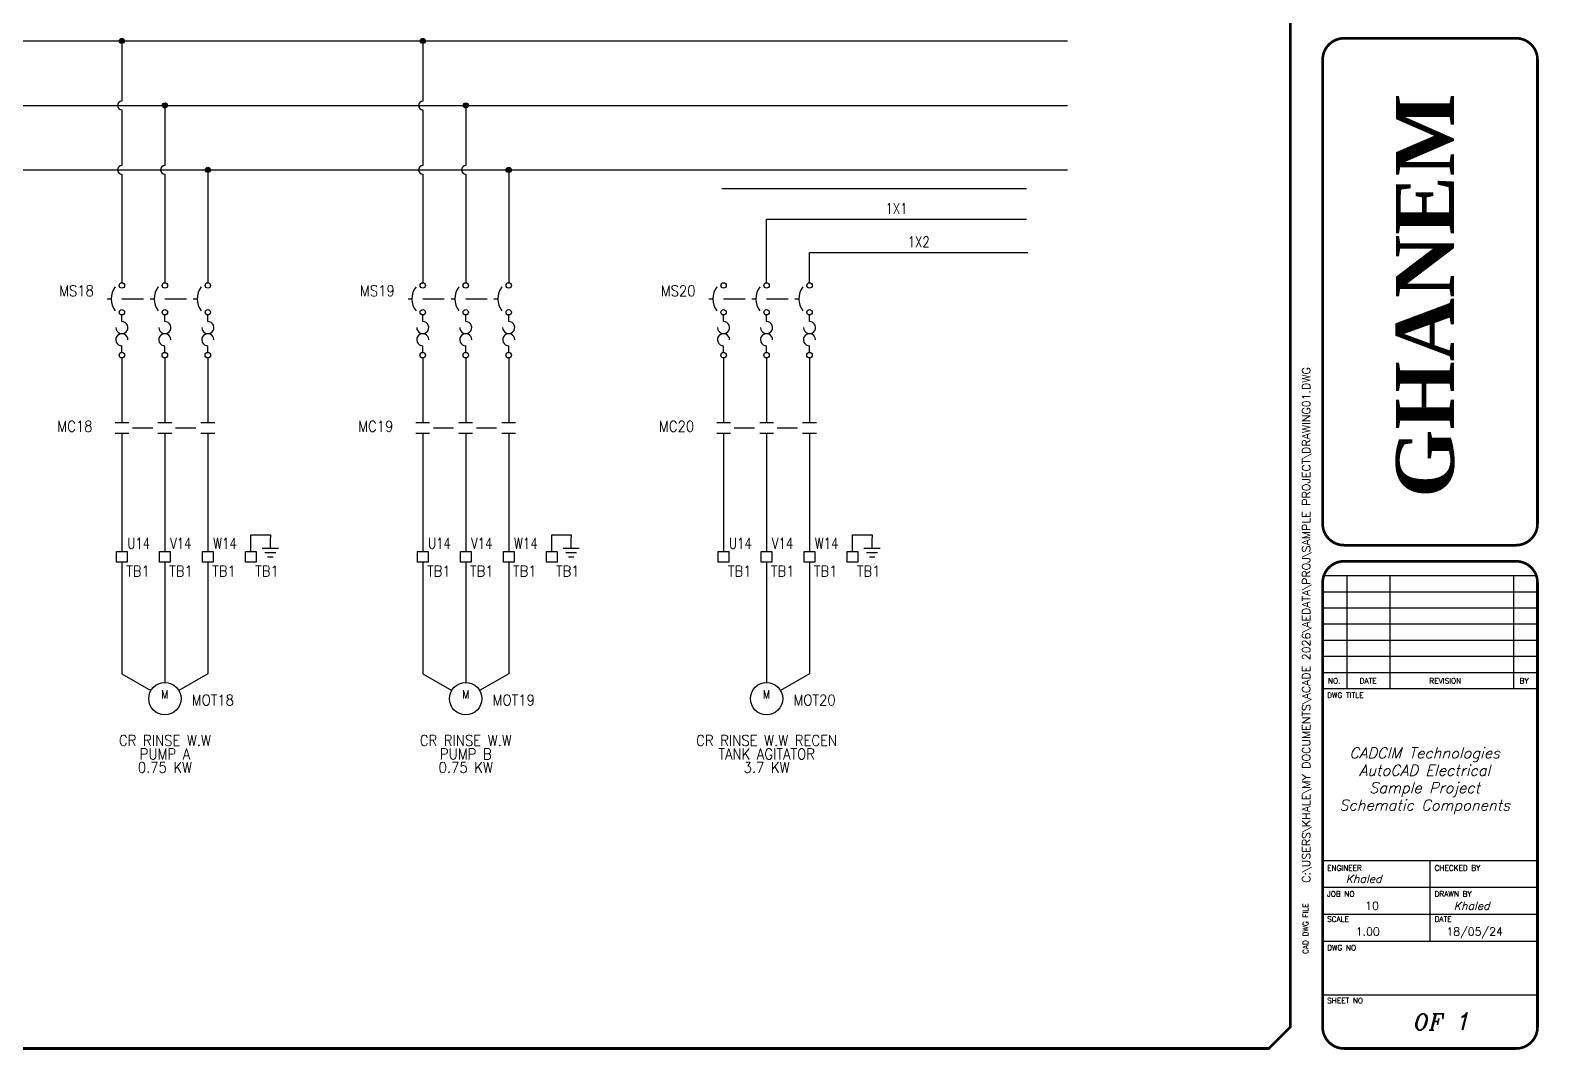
# Model space of a CAD drawing. Header units: inches. Extents: x 0 to 33.5, y 0 to 22.4.
# Drawn here: x 15.93 to 33.48, y 0.02 to 11.88 of the extents above; entities that cross this region are included whole.
import ezdxf
from ezdxf.enums import TextEntityAlignment as Align

# ---------------------------------------------------------------- set-up
doc = ezdxf.new("R2010")
doc.units = ezdxf.units.IN
doc.header["$MEASUREMENT"] = 0
for name, color, linetype in [('DESC', 150, 'Continuous'), ('LINK', 9, 'Continuous'), ('MISC', 7, 'Continuous'), ('SYMS', 7, 'Continuous'), ('TAGS', 150, 'Continuous'), ('TERMS', 123, 'Continuous'), ('TITLE', 7, 'Continuous'), ('WIRENO', 72, 'Continuous'), ('WIRES', 7, 'Continuous')]:
    doc.layers.add(name, color=color, linetype=linetype)
doc.styles.add('ITALIC', font='ITALIC')
doc.styles.add('SIMPLEX', font='SIMPLEX')
doc.styles.get("Standard").update_dxf_attribs({"font": 'arial.ttf'})
doc.styles.add('WD', font='romans.shx')

# ---------------------------------------------------------------- blocks, each defined once
blk = doc.blocks.new('LOGO')
at = {"insert": (-12.12, 64.52), "char_height": 30, "width": 198.5373, "attachment_point": 1}
blk.add_mtext('{\\fTimes New Roman|b1|i0|c0|p18;GHANEM}', dxfattribs=at)
blk = doc.blocks.new('Drawing01')
at = {"layer": 'TITLE'}
for p, q in [((30.969, 5.531), (33.469, 5.531)), ((31.25, 5.531), (31.25, 4.219)), ((31.75, 5.531), (31.75, 4.219)), ((33.188, 5.531), (33.188, 4.219)), ((30.969, 5.344), (33.469, 5.344)), ((30.969, 5.156), (33.469, 5.156)), ((30.969, 4.969), (33.469, 4.969)), ((30.969, 4.781), (33.469, 4.781)), ((30.969, 4.594), (33.469, 4.594)), ((30.969, 4.406), (33.469, 4.406)), ((30.969, 4.219), (33.469, 4.219)), ((30.594, 0.281), (30.594, 2.214)), ((30.969, 2.219), (33.469, 2.219)), ((32.219, 1.281), (32.219, 2.219)), ((30.969, 1.906), (33.469, 1.906)), ((30.969, 1.594), (33.469, 1.594)), ((30.969, 1.281), (33.469, 1.281)), ((30.969, 0.656), (33.469, 0.656))]:
    blk.add_line(p, q, dxfattribs=at)
at = {"layer": 'TITLE', "const_width": 0.0312}
blk.add_lwpolyline([(30.594, 0.281), (30.594, 22.177), (30.344, 22.427), (0.281, 22.427), (0.031, 22.177), (0.031, 0.281), (0.281, 0.031), (30.344, 0.031)], close=True, dxfattribs=at)
for points in [[(31.219, 11.781, 0.414214), (30.969, 11.531, 0.414214)], [(33.469, 11.531, 0.414214), (33.219, 11.781, 0.414214)], [(30.969, 6.135, 0.414214), (31.219, 5.885, 0.414214)], [(33.219, 5.885, 0.414214), (33.469, 6.135, 0.414214)], [(31.219, 5.698, 0.414214), (30.969, 5.448, 0.414214)], [(33.469, 5.448, 0.414214), (33.219, 5.698, 0.414214)], [(30.969, 0.281, 0.414214), (31.219, 0.031, 0.414214)], [(33.219, 0.031, 0.414214), (33.469, 0.281, 0.414214)]]:
    blk.add_lwpolyline(points, format="xyb", dxfattribs=at)
for points in [[(31.219, 11.781), (33.219, 11.781)], [(31.219, 5.885), (33.219, 5.885)], [(31.219, 5.698), (33.219, 5.698)], [(30.969, 5.448), (30.969, 0.281)], [(33.469, 5.448), (33.469, 0.281)], [(31.219, 0.031), (33.219, 0.031)]]:
    blk.add_lwpolyline(points, dxfattribs=at)
at = {"layer": 'TITLE', "color": 7, "const_width": 0.0312}
for points in [[(30.969, 11.531), (30.969, 6.135)], [(33.469, 11.531), (33.469, 6.135)]]:
    blk.add_lwpolyline(points, dxfattribs=at)
at = {"xscale": 0.02250000000000085, "yscale": 0.02250000000000085, "zscale": 0.02250000000000085, "rotation": 90}
blk.add_blockref('LOGO', (33.273, 6.71), dxfattribs=at)
at = {"layer": 'TITLE', "color": 1}
for s, height, style, p in [('NO.', 0.0625, 'SIMPLEX', (31.104, 4.307)), ('DATE', 0.0625, 'SIMPLEX', (31.5, 4.307)), ('REVISION', 0.0625, 'SIMPLEX', (32.396, 4.307)), ('BY', 0.0625, 'SIMPLEX', (33.313, 4.307)), ('OF', 0.1875, 'ITALIC', (32.208, 0.339))]:
    blk.add_text(s, height=height, dxfattribs=dict(at, style=style)).set_placement(p, align=Align.MIDDLE)
at = {"layer": 'TITLE', "color": 1, "style": 'SIMPLEX'}
for s, p in [('DWG TITLE', (31.021, 4.109)), ('ENGINEER', (31.021, 2.099)), ('CHECKED BY', (32.271, 2.099)), ('JOB NO', (31.021, 1.797)), ('DRAWN BY', (32.271, 1.797)), ('SCALE', (31.021, 1.505)), ('DATE', (32.271, 1.505)), ('DWG NO', (31.021, 1.172)), ('SHEET NO', (31.021, 0.557))]:
    blk.add_text(s, height=0.0625, dxfattribs=at).set_placement(p)
blk.add_text('CAD DWG FILE', height=0.0625, rotation=90, dxfattribs=at).set_placement((30.802, 1.13))
at = {"layer": 'TITLE', "color": 1, "style": 'ITALIC'}
for tag, height, p in [('TITLE#1', 0.125, (32.156, 3.406)), ('TITLE#2', 0.125, (32.156, 3.204)), ('TITLE#3', 0.125, (32.156, 3.001)), ('TITLE#4', 0.125, (32.156, 2.799)), ('DWG#', 0.2, (32.156, 0.826))]:
    blk.add_attdef(tag, text='', height=height, dxfattribs=at).set_placement(p, align=Align.CENTER)
at = {"layer": 'TITLE', "color": 1, "style": 'SIMPLEX'}
blk.add_attdef('CAD#', (30.826, 1.958), '', height=0.0938, rotation=90, dxfattribs=at)
at = {"layer": 'TITLE', "color": 1}
for tag, p, height, style in [('ENGINEER', (31.237, 1.958), 0.0938, 'ITALIC'), ('CHKDBY', (32.424, 1.958), 0.0938, 'ITALIC'), ('JOB#', (31.464, 1.644), 0.0938, 'SIMPLEX'), ('DRAWNBY', (32.494, 1.644), 0.0938, 'ITALIC'), ('SCALE', (31.353, 1.344), 0.0938, 'SIMPLEX'), ('DATE', (32.408, 1.344), 0.0938, 'SIMPLEX'), ('SHTS', (32.532, 0.25), 0.2, 'ITALIC')]:
    blk.add_attdef(tag, p, '', height=height, dxfattribs=dict(at, style=style))
at = {"layer": 'TITLE', "color": 1, "style": 'ITALIC'}
blk.add_attdef('SH#', text='', height=0.2, dxfattribs=at).set_placement((31.881, 0.25), align=Align.RIGHT)
at = {"layer": 'TITLE', "color": 7, "flags": 9}
blk.add_attdef('WD_TB', (31.219, 0.031), '', height=0.125, dxfattribs=at)
blk = doc.blocks.new('WDDOT')
for radius in [0.03, 0.0187, 0.00929]:
    blk.add_circle((0, 0), radius)
blk = doc.blocks.new('VMO13')
blk.add_circle((0, 0), 0.188)
at = {"style": 'WD'}
for tag, p, width in [('INST', (0.318, 0.263), 0.7), ('LOC', (0.318, 0.094), 0.7), ('TAG1', (0.312, -0.079), 0.9)]:
    blk.add_attdef(tag, p, '', height=0.125, dxfattribs=dict(at, width=width))
at = {"style": 'WD', "flags": 9}
blk.add_attdef('FAMILY', text='', height=0.01, dxfattribs=at).set_placement((-0.005, 0.17), align=Align.CENTER)
at = {"style": 'WD', "flags": 1}
for tag, p in [('X2TERM02', (0, 0.188)), ('X0TERM03', (-0.162, 0.094)), ('X0TERM01', (0.162, 0.094)), ('X0TERM04', (0.133, -0.133))]:
    blk.add_attdef(tag, p, '', height=0.0125, dxfattribs=at)
at = {"style": 'WD'}
for tag, height, width, p in [('RATING1', 0.1, 0.8, (0, 0)), ('DESC1', 0.125, 0.9, (0.001, -0.549)), ('DESC2', 0.125, 0.9, (0.001, -0.706)), ('DESC3', 0.125, 0.9, (0.001, -0.862)), ('RATING3', 0.125, 0.8, (0.001, -1.018)), ('RATING4', 0.125, 0.8, (0.001, -1.174)), ('WDTAGALT', 0.125, 0.7, (0, -1.344))]:
    blk.add_attdef(tag, text='', height=height, dxfattribs=dict(at, width=width)).set_placement(p, align=Align.CENTER)
at = {"linetype": 'Continuous', "style": 'WD', "flags": 9}
blk.add_attdef('ASSYCODE', text='', height=0.01, dxfattribs=at).set_placement((0, 0.125), align=Align.CENTER)
at = {"linetype": 'Continuous', "style": 'WD', "flags": 1}
for tag, p in [('MFG', (0, 0.14)), ('CAT', (0, 0.159))]:
    blk.add_attdef(tag, text='', height=0.01, dxfattribs=at).set_placement(p, align=Align.MIDDLE)
at = {"style": 'WD', "width": 0.8}
blk.add_attdef('RATING2', text='', height=0.1, dxfattribs=at).set_placement((0, -0.031), align=Align.TOP_CENTER)
blk = doc.blocks.new('VCB11TH')
for p, q in [((-0.171, 0), (-0.125, 0)), ((0, -0.264), (0, -0.188)), ((0, -0.623), (0, -0.545))]:
    blk.add_line(p, q)
for centre, radius in [((0, 0.156), 0.0312), ((0, -0.156), 0.0312), ((0, -0.655), 0.0322)]:
    blk.add_circle(centre, radius)
for centre, radius, start, end in [((0.109, 0), 0.234, 143.1301, 216.8699), ((0, -0.334), 0.0703, 180, 90.001), ((0, -0.475), 0.0703, 0.001, 270.002)]:
    blk.add_arc(centre, radius, start, end)
at = {"style": 'WD'}
for tag, width, p in [('INST', 0.7, (-0.328, 0.406)), ('LOC', 0.7, (-0.328, 0.219)), ('TAG1', 0.9, (-0.326, 0.031)), ('RATING1', 0.7, (-0.328, -0.156)), ('DESC1', 0.7, (-0.328, -0.344)), ('DESC2', 0.7, (-0.328, -0.531))]:
    blk.add_attdef(tag, text='', height=0.125, dxfattribs=dict(at, width=width)).set_placement(p, align=Align.RIGHT)
for tag, height, flags, p in [('TERM01', 0.125, 8, (-0.055, 0.238)), ('CONTACT', 0.01, 9, (-0.129, -0.131)), ('FAMILY', 0.01, 9, (-0.142, -0.036)), ('MFG', 0.01, 9, (-0.142, -0.088)), ('CAT', 0.01, 9, (-0.142, -0.073))]:
    blk.add_attdef(tag, text='', height=height, dxfattribs=dict(at, flags=flags)).set_placement(p, align=Align.RIGHT)
at = {"style": 'WD', "flags": 1}
for tag, p in [('X2TERM01', (0, 0.188)), ('X8TERM02', (0, -0.686))]:
    blk.add_attdef(tag, p, '', height=0.0125, dxfattribs=at)
at = {"style": 'WD'}
for tag, p in [('X4LINK', (-0.25, 0)), ('X1LINK', (0, 0))]:
    blk.add_attdef(tag, p, '', height=0.01, dxfattribs=at)
at = {"style": 'WD', "width": 0.7}
blk.add_attdef('XREF', (0.188, -0.062), '', height=0.125, dxfattribs=at)
at = {"style": 'WD', "flags": 9}
blk.add_attdef('ASSYCODE', text='', height=0.01, dxfattribs=at).set_placement((-0.153, -0.106), align=Align.CENTER)
at = {"style": 'WD', "flags": 8}
blk.add_attdef('TERM02', text='', height=0.125, dxfattribs=at).set_placement((-0.041, -0.712), align=Align.TOP_RIGHT)
blk = doc.blocks.new('VCB21TH')
for p, q in [((-0.171, 0), (-0.125, 0)), ((0, -0.264), (0, -0.188)), ((0, -0.623), (0, -0.545))]:
    blk.add_line(p, q)
for centre, radius in [((0, 0.156), 0.0312), ((0, -0.156), 0.0312), ((0, -0.655), 0.0322)]:
    blk.add_circle(centre, radius)
for centre, radius, start, end in [((0.109, 0), 0.234, 143.1301, 216.8699), ((0, -0.334), 0.0703, 180, 90.001), ((0, -0.475), 0.0703, 0.001, 270.002)]:
    blk.add_arc(centre, radius, start, end)
at = {"style": 'WD'}
for tag, width, p in [('INST', 0.7, (-0.332, 0.406)), ('LOC', 0.7, (-0.332, 0.219)), ('TAG2', 0.9, (-0.33, 0.031)), ('RATING1', 0.7, (-0.328, -0.156)), ('DESC1', 0.7, (-0.328, -0.344)), ('DESC2', 0.7, (-0.328, -0.531))]:
    blk.add_attdef(tag, text='', height=0.125, dxfattribs=dict(at, width=width)).set_placement(p, align=Align.RIGHT)
for tag, height, flags, p in [('TERM01', 0.125, 8, (-0.055, 0.238)), ('CONTACT', 0.01, 9, (-0.129, -0.058)), ('FAMILY', 0.01, 9, (-0.142, -0.036))]:
    blk.add_attdef(tag, text='', height=height, dxfattribs=dict(at, flags=flags)).set_placement(p, align=Align.RIGHT)
at = {"style": 'WD', "flags": 1}
for tag, p in [('X2TERM01', (0, 0.188)), ('X8TERM02', (0, -0.686))]:
    blk.add_attdef(tag, p, '', height=0.0125, dxfattribs=at)
at = {"style": 'WD'}
for tag, p in [('X4LINK', (-0.25, 0)), ('X1LINK', (0, 0))]:
    blk.add_attdef(tag, p, '', height=0.01, dxfattribs=at)
at = {"style": 'WD', "width": 0.7}
blk.add_attdef('XREF', (0.188, -0.062), '', height=0.125, dxfattribs=at)
at = {"style": 'WD', "flags": 8}
blk.add_attdef('TERM02', text='', height=0.125, dxfattribs=at).set_placement((-0.041, -0.712), align=Align.TOP_RIGHT)
blk = doc.blocks.new('VMS21')
for p, q in [((-0.08, 0.062), (0.08, 0.062)), ((-0.08, -0.062), (0.08, -0.062))]:
    blk.add_line(p, q)
at = {"style": 'WD'}
for tag, width, p in [('INST', 0.7, (-0.344, 0.312)), ('LOC', 0.7, (-0.344, 0.125)), ('TAG2', 0.9, (-0.342, -0.045)), ('XREF', 0.7, (-0.34, -0.219)), ('DESC1', 0.7, (-0.34, -0.406)), ('DESC2', 0.7, (-0.34, -0.594)), ('DESC3', 0.7, (-0.34, -0.781))]:
    blk.add_attdef(tag, text='', height=0.125, dxfattribs=dict(at, width=width)).set_placement(p, align=Align.RIGHT)
at = {"style": 'WD', "width": 0.9, "flags": 8}
blk.add_attdef('TERM01', text='', height=0.125, dxfattribs=at).set_placement((-0.031, 0.125), align=Align.RIGHT)
at = {"style": 'WD'}
for tag, p, height, flags in [('FAMILY', (-0.181, 0.003), 0.01, 9), ('X2TERM01', (0, 0.062), 0.0125, 1), ('CONTACT', (-0.181, -0.014), 0.01, 1), ('X8TERM02', (0, -0.062), 0.0125, 1)]:
    blk.add_attdef(tag, p, '', height=height, dxfattribs=dict(at, flags=flags))
for tag, p in [('X4LINK', (-0.141, 0)), ('X1LINK', (0.125, 0))]:
    blk.add_attdef(tag, p, '', height=0.01, dxfattribs=at)
at = {"style": 'WD', "width": 0.9, "flags": 8}
blk.add_attdef('TERM02', text='', height=0.125, dxfattribs=at).set_placement((-0.031, -0.125), align=Align.TOP_RIGHT)
blk = doc.blocks.new('VT0001')
for p, q in [((-0.062, 0.062), (0.062, 0.062)), ((-0.062, -0.062), (-0.062, 0.062)), ((0.062, 0.062), (0.062, -0.062)), ((0.062, -0.062), (-0.062, -0.062))]:
    blk.add_line(p, q)
at = {"style": 'WD'}
for tag, p, width in [('INST', (0.062, 0.42), 0.7), ('LOC', (0.062, 0.25), 0.7), ('DESC1', (0.05, -0.385), 0.8)]:
    blk.add_attdef(tag, p, '', height=0.125, dxfattribs=dict(at, width=width))
at = {"linetype": 'Continuous', "style": 'WD'}
for tag, p, height, width, flags in [('TERM01', (0.062, 0.094), 0.125, 0.8, 8), ('TAGSTRIP', (0.05, -0.229), 0.125, 0.9, 8), ('CAT', (0.213, -0.406), 0.109, 0.8, 1), ('DESC2', (0.05, -0.541), 0.125, 0.8, 8), ('DESC3', (0.05, -0.698), 0.125, 0.8, 8)]:
    blk.add_attdef(tag, p, '', height=height, dxfattribs=dict(at, width=width, flags=flags))
at = {"style": 'WD', "flags": 1}
for tag, p, height in [('X4TERM01', (-0.062, 0), 0.0125), ('X4TERMDESC01', (-0.055, -0.023), 0.025), ('X2TERMDESC01', (-0.006, 0.029), 0.025), ('STRIPSEQ', (0, 0), 0.00125), ('X2TERM01', (0, 0.062), 0.0125), ('X2PIN01', (0.033, 0.084), 0.0125), ('X1TERMDESC01', (0.039, 0.007), 0.025), ('X1TERM01', (0.062, 0), 0.0125), ('X1PIN01', (0.087, 0.016), 0.0125), ('X4PIN01', (-0.114, -0.038), 0.0125), ('LINKTERM', (0, -0.002), 0.00125), ('X8TERM01', (0, -0.062), 0.0125), ('X8TERMDESC01', (0, -0.054), 0.025), ('X8PIN01', (0.026, -0.096), 0.0125)]:
    blk.add_attdef(tag, p, '', height=height, dxfattribs=at)
at = {"linetype": 'Continuous', "style": 'WD', "width": 0.8, "flags": 1}
blk.add_attdef('MFG', text='', height=0.109, dxfattribs=at).set_placement((0.088, -0.406), align=Align.RIGHT)
at = {"style": 'WD', "width": 0.7, "flags": 1}
blk.add_attdef('ASSYCODE', (0.062, -0.281), '', height=0.01, dxfattribs=at)
blk = doc.blocks.new('HT0001')
for p, q in [((-0.062, 0.062), (0.062, 0.062)), ((-0.062, -0.062), (-0.062, 0.062)), ((0.062, 0.062), (0.062, -0.062)), ((0.062, -0.062), (-0.062, -0.062))]:
    blk.add_line(p, q)
at = {"style": 'WD'}
for tag, p, width in [('INST', (0.062, 0.42), 0.7), ('LOC', (0.062, 0.25), 0.7), ('DESC1', (0.05, -0.385), 0.8)]:
    blk.add_attdef(tag, p, '', height=0.125, dxfattribs=dict(at, width=width))
at = {"linetype": 'Continuous', "style": 'WD'}
for tag, p, height, width, flags in [('TERM01', (0.062, 0.094), 0.125, 0.8, 8), ('TAGSTRIP', (0.05, -0.229), 0.125, 0.9, 8), ('CAT', (0.213, -0.406), 0.109, 0.8, 1), ('DESC2', (0.05, -0.541), 0.125, 0.8, 8), ('DESC3', (0.05, -0.698), 0.125, 0.8, 8)]:
    blk.add_attdef(tag, p, '', height=height, dxfattribs=dict(at, width=width, flags=flags))
at = {"style": 'WD', "flags": 1}
for tag, p, height in [('X4TERM01', (-0.062, 0), 0.0125), ('X4TERMDESC01', (-0.055, -0.023), 0.025), ('X2TERMDESC01', (-0.006, 0.029), 0.025), ('STRIPSEQ', (0, 0), 0.00125), ('X2TERM01', (0, 0.062), 0.0125), ('X2PIN01', (0.033, 0.084), 0.0125), ('X1TERMDESC01', (0.039, 0.007), 0.025), ('X1TERM01', (0.062, 0), 0.0125), ('X1PIN01', (0.087, 0.016), 0.0125), ('X4PIN01', (-0.114, -0.038), 0.0125), ('LINKTERM', (0, -0.002), 0.00125), ('X8TERM01', (0, -0.062), 0.0125), ('X8TERMDESC01', (0, -0.054), 0.025), ('X8PIN01', (0.026, -0.096), 0.0125)]:
    blk.add_attdef(tag, p, '', height=height, dxfattribs=at)
at = {"linetype": 'Continuous', "style": 'WD', "width": 0.8, "flags": 1}
blk.add_attdef('MFG', text='', height=0.109, dxfattribs=at).set_placement((0.088, -0.406), align=Align.RIGHT)
at = {"style": 'WD', "width": 0.7, "flags": 1}
blk.add_attdef('ASSYCODE', (0.062, -0.281), '', height=0.01, dxfattribs=at)
blk = doc.blocks.new('VGND2')
for p, q in [((0, -0.125), (0, 0)), ((0.09375, -0.125), (-0.09375, -0.125)), ((-0.0625, -0.171875), (0.0625, -0.171875)), ((-0.03125, -0.21875), (0.03125, -0.21875))]:
    blk.add_line(p, q)
at = {"style": 'WD', "width": 0.8}
for tag, p in [('INST', (0.15625, 0.125)), ('LOC', (0.15625, -0.03125)), ('TAG1', (0.15625, -0.1875)), ('DESC1', (0.15625, -0.34375)), ('DESC2', (0.15625, -0.5))]:
    blk.add_attdef(tag, text='', height=0.125, dxfattribs=at).set_placement(p, align=Align.MIDDLE_LEFT)
at = {"style": 'WD', "flags": 1}
for tag in ['ASSYCODE', 'X2TERM01', 'CAT', 'FAMILY', 'MFG']:
    blk.add_attdef(tag, (0, 0), '', height=0.01, dxfattribs=at)
blk = doc.blocks.new('WD_WNH')
at = {"linetype": 'Continuous', "style": 'WD', "width": 0.8}
blk.add_attdef('WIRENO', text='', height=0.125, dxfattribs=at).set_placement((0, 0.062), align=Align.CENTER)
at = {"style": 'WD', "flags": 1}
for tag, p in [('W01USER', (0, 0.078)), ('W02USER', (0, 0.07)), ('W03USER', (0, 0.062)), ('W04USER', (0, 0.055)), ('W05USER', (0, 0.047)), ('W06USER', (0, 0.039)), ('W07USER', (0, 0.031)), ('W08USER', (0, 0.023)), ('W09USER', (0, 0.016)), ('W10USER', (0, 0.008))]:
    blk.add_attdef(tag, text='', height=0.005, dxfattribs=at).set_placement(p, align=Align.CENTER)

msp = doc.modelspace()

# ---------------------------------------------------------------- linework, layer by layer
at = {"layer": 'LINK'}
for points in [[(17, 8.75), (17.25, 8.75)], [(17.5, 8.75), (17.75, 8.75)], [(20.5, 8.75), (20.75, 8.75)], [(21, 8.75), (21.25, 8.75)], [(24, 8.75), (24.25, 8.75)], [(24.5, 8.75), (24.75, 8.75)], [(17.125, 7.25), (17.359, 7.25)], [(17.625, 7.25), (17.859, 7.25)], [(20.625, 7.25), (20.859, 7.25)], [(21.125, 7.25), (21.359, 7.25)], [(24.125, 7.25), (24.359, 7.25)], [(24.625, 7.25), (24.859, 7.25)]]:
    msp.add_lwpolyline(points, dxfattribs=at)
at = {"layer": 'WIRES'}
for p, q in [((5.353, 11.75), (28, 11.75)), ((17, 11.75), (17, 11.05)), ((20.5, 11.75), (20.5, 11.05)), ((5.339, 11), (28, 11)), ((17, 10.95), (17, 10.3)), ((17.5, 11), (17.5, 10.3)), ((20.5, 10.95), (20.5, 10.3)), ((21, 11), (21, 10.3)), ((5.314, 10.25), (28, 10.25)), ((17, 10.2), (17, 8.938)), ((17.5, 10.2), (17.5, 8.938)), ((18, 10.25), (18, 8.938)), ((20.5, 10.2), (20.5, 8.938)), ((21, 10.2), (21, 8.938)), ((21.5, 10.25), (21.5, 8.938)), ((23.979, 10.033), (27.525, 10.033)), ((24.5, 8.938), (24.5, 9.676)), ((24.5, 9.676), (27.525, 9.676)), ((25, 8.938), (25, 9.288)), ((25, 9.288), (27.54, 9.288)), ((17, 8.064), (17, 7.312)), ((17.5, 8.064), (17.5, 7.312)), ((18, 8.064), (18, 7.312)), ((20.5, 8.064), (20.5, 7.312)), ((21, 8.064), (21, 7.312)), ((21.5, 8.064), (21.5, 7.312)), ((24, 8.064), (24, 7.312)), ((24.5, 8.064), (24.5, 7.312)), ((25, 8.064), (25, 7.312)), ((17, 7.188), (17, 5.812)), ((17.5, 7.188), (17.5, 5.812)), ((18, 7.188), (18, 5.812)), ((20.5, 7.188), (20.5, 5.812)), ((21, 7.188), (21, 5.812)), ((21.5, 7.188), (21.5, 5.812)), ((24, 7.188), (24, 5.812)), ((24.5, 7.188), (24.5, 5.812)), ((25, 7.188), (25, 5.812)), ((18.5, 5.812), (18.5, 6.007)), ((18.5, 6.007), (18.727, 6.007)), ((18.727, 6.007), (18.727, 5.97)), ((22, 5.812), (22, 6.007)), ((22, 6.007), (22.227, 6.007)), ((22.227, 6.007), (22.227, 5.97)), ((25.5, 5.812), (25.5, 6.007)), ((25.5, 6.007), (25.727, 6.007)), ((25.727, 6.007), (25.727, 5.97)), ((17, 5.688), (17, 4.389)), ((17.5, 5.688), (17.5, 4.287)), ((18, 5.688), (18, 4.389)), ((20.5, 5.688), (20.5, 4.389)), ((21, 5.688), (21, 4.287)), ((21.5, 5.688), (21.5, 4.389)), ((24.5, 5.688), (24.5, 4.287)), ((25, 5.688), (25, 4.389)), ((17, 4.389), (17.338, 4.194)), ((18, 4.389), (17.662, 4.194)), ((20.5, 4.389), (20.838, 4.194)), ((21.5, 4.389), (21.162, 4.194)), ((25, 4.389), (24.662, 4.194))]:
    msp.add_line(p, q, dxfattribs=at)
for centre in [(17, 11), (20.5, 11), (17, 10.25), (17.5, 10.25), (20.5, 10.25), (21, 10.25)]:
    msp.add_arc(centre, 0.05, 90, 270, dxfattribs=at)

# ---------------------------------------------------------------- block references
msp.add_blockref('Drawing01', (0, 0)).add_auto_attribs({'TITLE#1': 'CADCIM Technologies', 'DATE': '18/05/24', 'CAD#': 'C:\\USERS\\KHALE\\MY DOCUMENTS\\ACADE 2026\\AEDATA\\PROJ\\SAMPLE PROJECT\\DRAWING01.DWG', 'ENGINEER': 'Khaled', 'JOB#': '10', 'SCALE': '1.00', 'TITLE#2': 'AutoCAD Electrical', 'TITLE#3': 'Sample Project', 'TITLE#4': 'Schematic Components', 'DRAWNBY': 'Khaled', 'SHTS': '1'})
at = {"layer": 'SYMS'}
for name, p in [('WDDOT', (17, 11.75)), ('WDDOT', (20.5, 11.75)), ('WDDOT', (17.5, 11)), ('WDDOT', (21, 11)), ('WDDOT', (18, 10.25)), ('WDDOT', (21.5, 10.25)), ('VCB21TH', (17.5, 8.75)), ('VCB21TH', (18, 8.75)), ('VCB21TH', (21, 8.75)), ('VCB21TH', (21.5, 8.75)), ('VCB21TH', (24.5, 8.75)), ('VCB21TH', (25, 8.75)), ('VMS21', (17.5, 7.25)), ('VMS21', (18, 7.25)), ('VMS21', (21, 7.25)), ('VMS21', (21.5, 7.25)), ('VMS21', (24.5, 7.25)), ('VMS21', (25, 7.25)), ('VGND2', (18.727, 5.97)), ('VGND2', (22.227, 5.97)), ('VGND2', (25.727, 5.97))]:
    msp.add_blockref(name, p, dxfattribs=at)
ref = msp.add_blockref('VCB11TH', (17, 8.75), dxfattribs=at)
ref.add_attrib('TAG1', 'MS18', dxfattribs={"layer": 'TAGS', "height": 0.125, "style": 'WD', "width": 0.9}).set_placement((16.674, 8.781), align=Align.RIGHT)
ref = msp.add_blockref('VCB11TH', (20.5, 8.75), dxfattribs=at)
ref.add_attrib('TAG1', 'MS19', dxfattribs={"layer": 'TAGS', "height": 0.125, "style": 'WD', "width": 0.9}).set_placement((20.174, 8.781), align=Align.RIGHT)
ref = msp.add_blockref('VCB11TH', (24, 8.75), dxfattribs=at)
ref.add_attrib('TAG1', 'MS20', dxfattribs={"layer": 'TAGS', "height": 0.125, "style": 'WD', "width": 0.9}).set_placement((23.674, 8.781), align=Align.RIGHT)
ref = msp.add_blockref('VMS21', (17, 7.25), dxfattribs=at)
ref.add_attrib('TAG2', 'MC18', dxfattribs={"layer": 'TAGS', "height": 0.125, "style": 'WD', "width": 0.9}).set_placement((16.658, 7.205), align=Align.RIGHT)
ref = msp.add_blockref('VMS21', (20.5, 7.25), dxfattribs=at)
ref.add_attrib('TAG2', 'MC19', dxfattribs={"layer": 'TAGS', "height": 0.125, "style": 'WD', "width": 0.9}).set_placement((20.158, 7.205), align=Align.RIGHT)
ref = msp.add_blockref('VMS21', (24, 7.25), dxfattribs=at)
ref.add_attrib('TAG2', 'MC20', dxfattribs={"layer": 'TAGS', "height": 0.125, "style": 'WD', "width": 0.9}).set_placement((23.658, 7.205), align=Align.RIGHT)
ref = msp.add_blockref('VT0001', (17, 5.75), dxfattribs=at)
ref.add_attrib('TERM01', 'U14', (17.062, 5.844), dxfattribs={"layer": 'TERMS', "linetype": 'Continuous', "height": 0.125, "style": 'WD', "width": 0.8, "flags": 8})
ref.add_attrib('TAGSTRIP', 'TB1', (17.05, 5.521), dxfattribs={"layer": 'TAGS', "linetype": 'Continuous', "height": 0.125, "style": 'WD', "width": 0.9, "flags": 8})
ref = msp.add_blockref('VT0001', (17.5, 5.75), dxfattribs=at)
ref.add_attrib('TERM01', 'V14', (17.562, 5.844), dxfattribs={"layer": 'TERMS', "linetype": 'Continuous', "height": 0.125, "style": 'WD', "width": 0.8, "flags": 8})
ref.add_attrib('TAGSTRIP', 'TB1', (17.55, 5.521), dxfattribs={"layer": 'TAGS', "linetype": 'Continuous', "height": 0.125, "style": 'WD', "width": 0.9, "flags": 8})
ref = msp.add_blockref('VT0001', (18, 5.75), dxfattribs=at)
ref.add_attrib('TERM01', 'W14', (18.062, 5.844), dxfattribs={"layer": 'TERMS', "linetype": 'Continuous', "height": 0.125, "style": 'WD', "width": 0.8, "flags": 8})
ref.add_attrib('TAGSTRIP', 'TB1', (18.05, 5.521), dxfattribs={"layer": 'TAGS', "linetype": 'Continuous', "height": 0.125, "style": 'WD', "width": 0.9, "flags": 8})
ref = msp.add_blockref('VT0001', (20.5, 5.75), dxfattribs=at)
ref.add_attrib('TERM01', 'U14', (20.562, 5.844), dxfattribs={"layer": 'TERMS', "linetype": 'Continuous', "height": 0.125, "style": 'WD', "width": 0.8, "flags": 8})
ref.add_attrib('TAGSTRIP', 'TB1', (20.55, 5.521), dxfattribs={"layer": 'TAGS', "linetype": 'Continuous', "height": 0.125, "style": 'WD', "width": 0.9, "flags": 8})
ref = msp.add_blockref('VT0001', (21, 5.75), dxfattribs=at)
ref.add_attrib('TERM01', 'V14', (21.062, 5.844), dxfattribs={"layer": 'TERMS', "linetype": 'Continuous', "height": 0.125, "style": 'WD', "width": 0.8, "flags": 8})
ref.add_attrib('TAGSTRIP', 'TB1', (21.05, 5.521), dxfattribs={"layer": 'TAGS', "linetype": 'Continuous', "height": 0.125, "style": 'WD', "width": 0.9, "flags": 8})
ref = msp.add_blockref('VT0001', (21.5, 5.75), dxfattribs=at)
ref.add_attrib('TERM01', 'W14', (21.562, 5.844), dxfattribs={"layer": 'TERMS', "linetype": 'Continuous', "height": 0.125, "style": 'WD', "width": 0.8, "flags": 8})
ref.add_attrib('TAGSTRIP', 'TB1', (21.55, 5.521), dxfattribs={"layer": 'TAGS', "linetype": 'Continuous', "height": 0.125, "style": 'WD', "width": 0.9, "flags": 8})
ref = msp.add_blockref('VT0001', (24, 5.75), dxfattribs=at)
ref.add_attrib('TERM01', 'U14', (24.062, 5.844), dxfattribs={"layer": 'TERMS', "linetype": 'Continuous', "height": 0.125, "style": 'WD', "width": 0.8, "flags": 8})
ref.add_attrib('TAGSTRIP', 'TB1', (24.05, 5.521), dxfattribs={"layer": 'TAGS', "linetype": 'Continuous', "height": 0.125, "style": 'WD', "width": 0.9, "flags": 8})
ref = msp.add_blockref('VT0001', (24.5, 5.75), dxfattribs=at)
ref.add_attrib('TERM01', 'V14', (24.562, 5.844), dxfattribs={"layer": 'TERMS', "linetype": 'Continuous', "height": 0.125, "style": 'WD', "width": 0.8, "flags": 8})
ref.add_attrib('TAGSTRIP', 'TB1', (24.55, 5.521), dxfattribs={"layer": 'TAGS', "linetype": 'Continuous', "height": 0.125, "style": 'WD', "width": 0.9, "flags": 8})
ref = msp.add_blockref('VT0001', (25, 5.75), dxfattribs=at)
ref.add_attrib('TERM01', 'W14', (25.062, 5.844), dxfattribs={"layer": 'TERMS', "linetype": 'Continuous', "height": 0.125, "style": 'WD', "width": 0.8, "flags": 8})
ref.add_attrib('TAGSTRIP', 'TB1', (25.05, 5.521), dxfattribs={"layer": 'TAGS', "linetype": 'Continuous', "height": 0.125, "style": 'WD', "width": 0.9, "flags": 8})
ref = msp.add_blockref('HT0001', (18.5, 5.75), dxfattribs=at)
ref.add_attrib('TAGSTRIP', 'TB1', (18.55, 5.521), dxfattribs={"layer": 'TAGS', "linetype": 'Continuous', "height": 0.125, "style": 'WD', "width": 0.9, "flags": 8})
ref = msp.add_blockref('HT0001', (22, 5.75), dxfattribs=at)
ref.add_attrib('TAGSTRIP', 'TB1', (22.05, 5.521), dxfattribs={"layer": 'TAGS', "linetype": 'Continuous', "height": 0.125, "style": 'WD', "width": 0.9, "flags": 8})
ref = msp.add_blockref('HT0001', (25.5, 5.75), dxfattribs=at)
ref.add_attrib('TAGSTRIP', 'TB1', (25.55, 5.521), dxfattribs={"layer": 'TAGS', "linetype": 'Continuous', "height": 0.125, "style": 'WD', "width": 0.9, "flags": 8})
ref = msp.add_blockref('VMO13', (17.5, 4.1), dxfattribs=at)
ref.add_attrib('DESC3', '0.75 KW', dxfattribs={"layer": 'DESC', "height": 0.125, "style": 'WD', "width": 0.9}).set_placement((17.501, 3.238), align=Align.CENTER)
ref.add_attrib('RATING1', 'M', dxfattribs={"layer": 'MISC', "height": 0.1, "style": 'WD', "width": 0.8}).set_placement((17.5, 4.1), align=Align.CENTER)
ref.add_attrib('DESC1', 'CR RINSE W.W', dxfattribs={"layer": 'DESC', "height": 0.125, "style": 'WD', "width": 0.9}).set_placement((17.501, 3.551), align=Align.CENTER)
ref.add_attrib('DESC2', 'PUMP A', dxfattribs={"layer": 'DESC', "height": 0.125, "style": 'WD', "width": 0.9}).set_placement((17.501, 3.394), align=Align.CENTER)
ref.add_attrib('TAG1', 'MOT18', (17.812, 4.021), dxfattribs={"layer": 'TAGS', "height": 0.125, "style": 'WD', "width": 0.9})
ref = msp.add_blockref('VMO13', (21, 4.1), dxfattribs=at)
ref.add_attrib('DESC3', '0.75 KW', dxfattribs={"layer": 'DESC', "height": 0.125, "style": 'WD', "width": 0.9}).set_placement((21.001, 3.238), align=Align.CENTER)
ref.add_attrib('RATING1', 'M', dxfattribs={"layer": 'MISC', "height": 0.1, "style": 'WD', "width": 0.8}).set_placement((21, 4.1), align=Align.CENTER)
ref.add_attrib('DESC1', 'CR RINSE W.W', dxfattribs={"layer": 'DESC', "height": 0.125, "style": 'WD', "width": 0.9}).set_placement((21.001, 3.551), align=Align.CENTER)
ref.add_attrib('DESC2', 'PUMP B', dxfattribs={"layer": 'DESC', "height": 0.125, "style": 'WD', "width": 0.9}).set_placement((21.001, 3.394), align=Align.CENTER)
ref.add_attrib('TAG1', 'MOT19', (21.312, 4.021), dxfattribs={"layer": 'TAGS', "height": 0.125, "style": 'WD', "width": 0.9})
ref = msp.add_blockref('VMO13', (24.5, 4.1), dxfattribs=at)
ref.add_attrib('DESC3', '3.7 KW', dxfattribs={"layer": 'DESC', "height": 0.125, "style": 'WD', "width": 0.9}).set_placement((24.501, 3.238), align=Align.CENTER)
ref.add_attrib('RATING1', 'M', dxfattribs={"layer": 'MISC', "height": 0.1, "style": 'WD', "width": 0.8}).set_placement((24.5, 4.1), align=Align.CENTER)
ref.add_attrib('DESC1', 'CR RINSE W.W RECEN', dxfattribs={"layer": 'DESC', "height": 0.125, "style": 'WD', "width": 0.9}).set_placement((24.501, 3.551), align=Align.CENTER)
ref.add_attrib('DESC2', 'TANK AGITATOR', dxfattribs={"layer": 'DESC', "height": 0.125, "style": 'WD', "width": 0.9}).set_placement((24.501, 3.394), align=Align.CENTER)
ref.add_attrib('TAG1', 'MOT20', (24.812, 4.021), dxfattribs={"layer": 'TAGS', "height": 0.125, "style": 'WD', "width": 0.9})
at = {"layer": 'WIRENO'}
ref = msp.add_blockref('WD_WNH', (26.012, 9.676), dxfattribs=at)
ref.add_attrib('WIRENO', '1X1', dxfattribs={"linetype": 'Continuous', "height": 0.125, "style": 'WD', "width": 0.8}).set_placement((26.012, 9.738), align=Align.CENTER)
ref = msp.add_blockref('WD_WNH', (26.27, 9.288), dxfattribs=at)
ref.add_attrib('WIRENO', '1X2', dxfattribs={"linetype": 'Continuous', "height": 0.125, "style": 'WD', "width": 0.8}).set_placement((26.27, 9.35), align=Align.CENTER)

doc.saveas('drawing.dxf')
